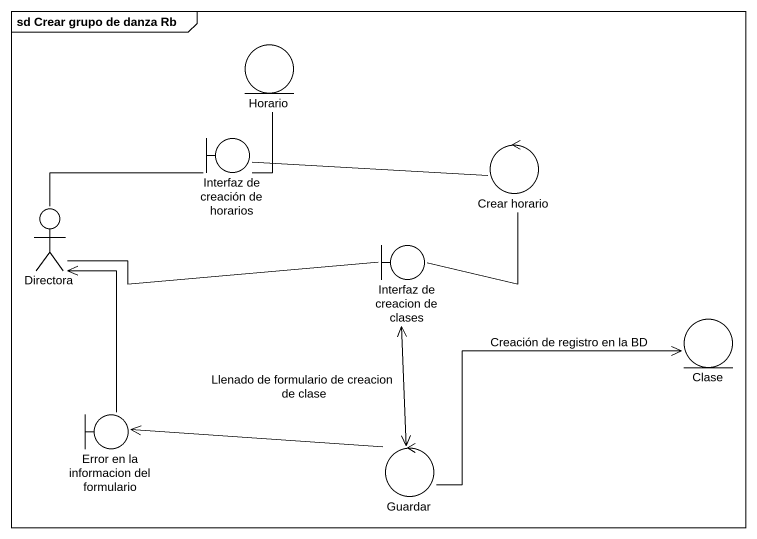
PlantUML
@startuml
mainframe sd Crear grupo de danza Rb
entity Horario
boundary "Interfaz de creación de horarios" as Interfaz_de_creación_de
control "Crear horario" as Crear_horario
actor Directora
boundary "Interfaz de creacion de clases" as Interfaz_de_creacion_de
entity Clase
boundary "Error en la informacion del formulario" as Error_en_la_informacion_del
control Guardar
Interfaz_de_creación_de -up- Horario
Interfaz_de_creación_de -left- Directora
Crear_horario -left- Interfaz_de_creación_de
Directora -right- Interfaz_de_creacion_de
Directora <-- Error_en_la_informacion_del
Interfaz_de_creacion_de -up- Crear_horario
Interfaz_de_creacion_de <--> Guardar : Llenado de formulario de creacion de clase
Guardar -right-> Clase : Creación de registro en la BD
Guardar -left-> Error_en_la_informacion_del
@enduml
